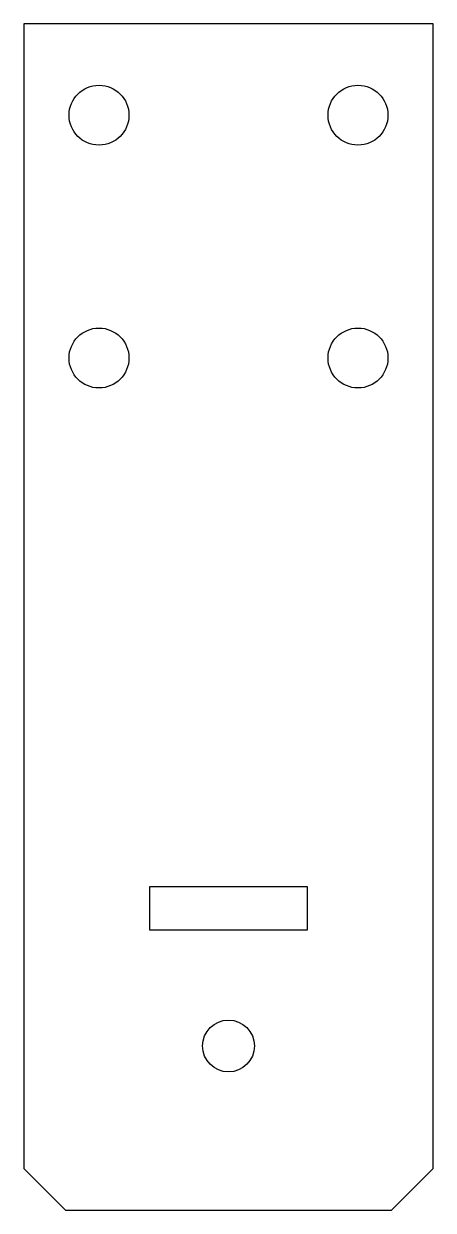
# Model space of a CAD drawing. Header units: millimetres. Extents: x -12.7 to 12.7, y -70.2 to 3.1.
import ezdxf

# ---------------------------------------------------------------- set-up
doc = ezdxf.new("R2010")
doc.units = ezdxf.units.MM
doc.layers.add('CUTOUTS', color=1, linetype='CONTINUOUS')
doc.layers.add('PERIMETER', color=5, linetype='CONTINUOUS')

msp = doc.modelspace()

# ---------------------------------------------------------------- linework, layer by layer
at = {"layer": 'CUTOUTS'}
msp.add_lwpolyline([(-4.85, -50.15), (4.85, -50.15), (4.85, -52.85), (-4.85, -52.85)], close=True, dxfattribs=at)
for centre, radius in [((-8, -2.5), 1.85), ((8, -2.5), 1.85), ((-8, -17.5), 1.85), ((8, -17.5), 1.85), ((0, -60), 1.6)]:
    msp.add_circle(centre, radius, dxfattribs=at)
at = {"layer": 'PERIMETER'}
msp.add_lwpolyline([(-12.65, -67.562), (-10.062, -70.15), (10.062, -70.15), (12.65, -67.562), (12.65, 3.15), (-12.65, 3.15)], close=True, dxfattribs=at)

doc.saveas('drawing.dxf')
